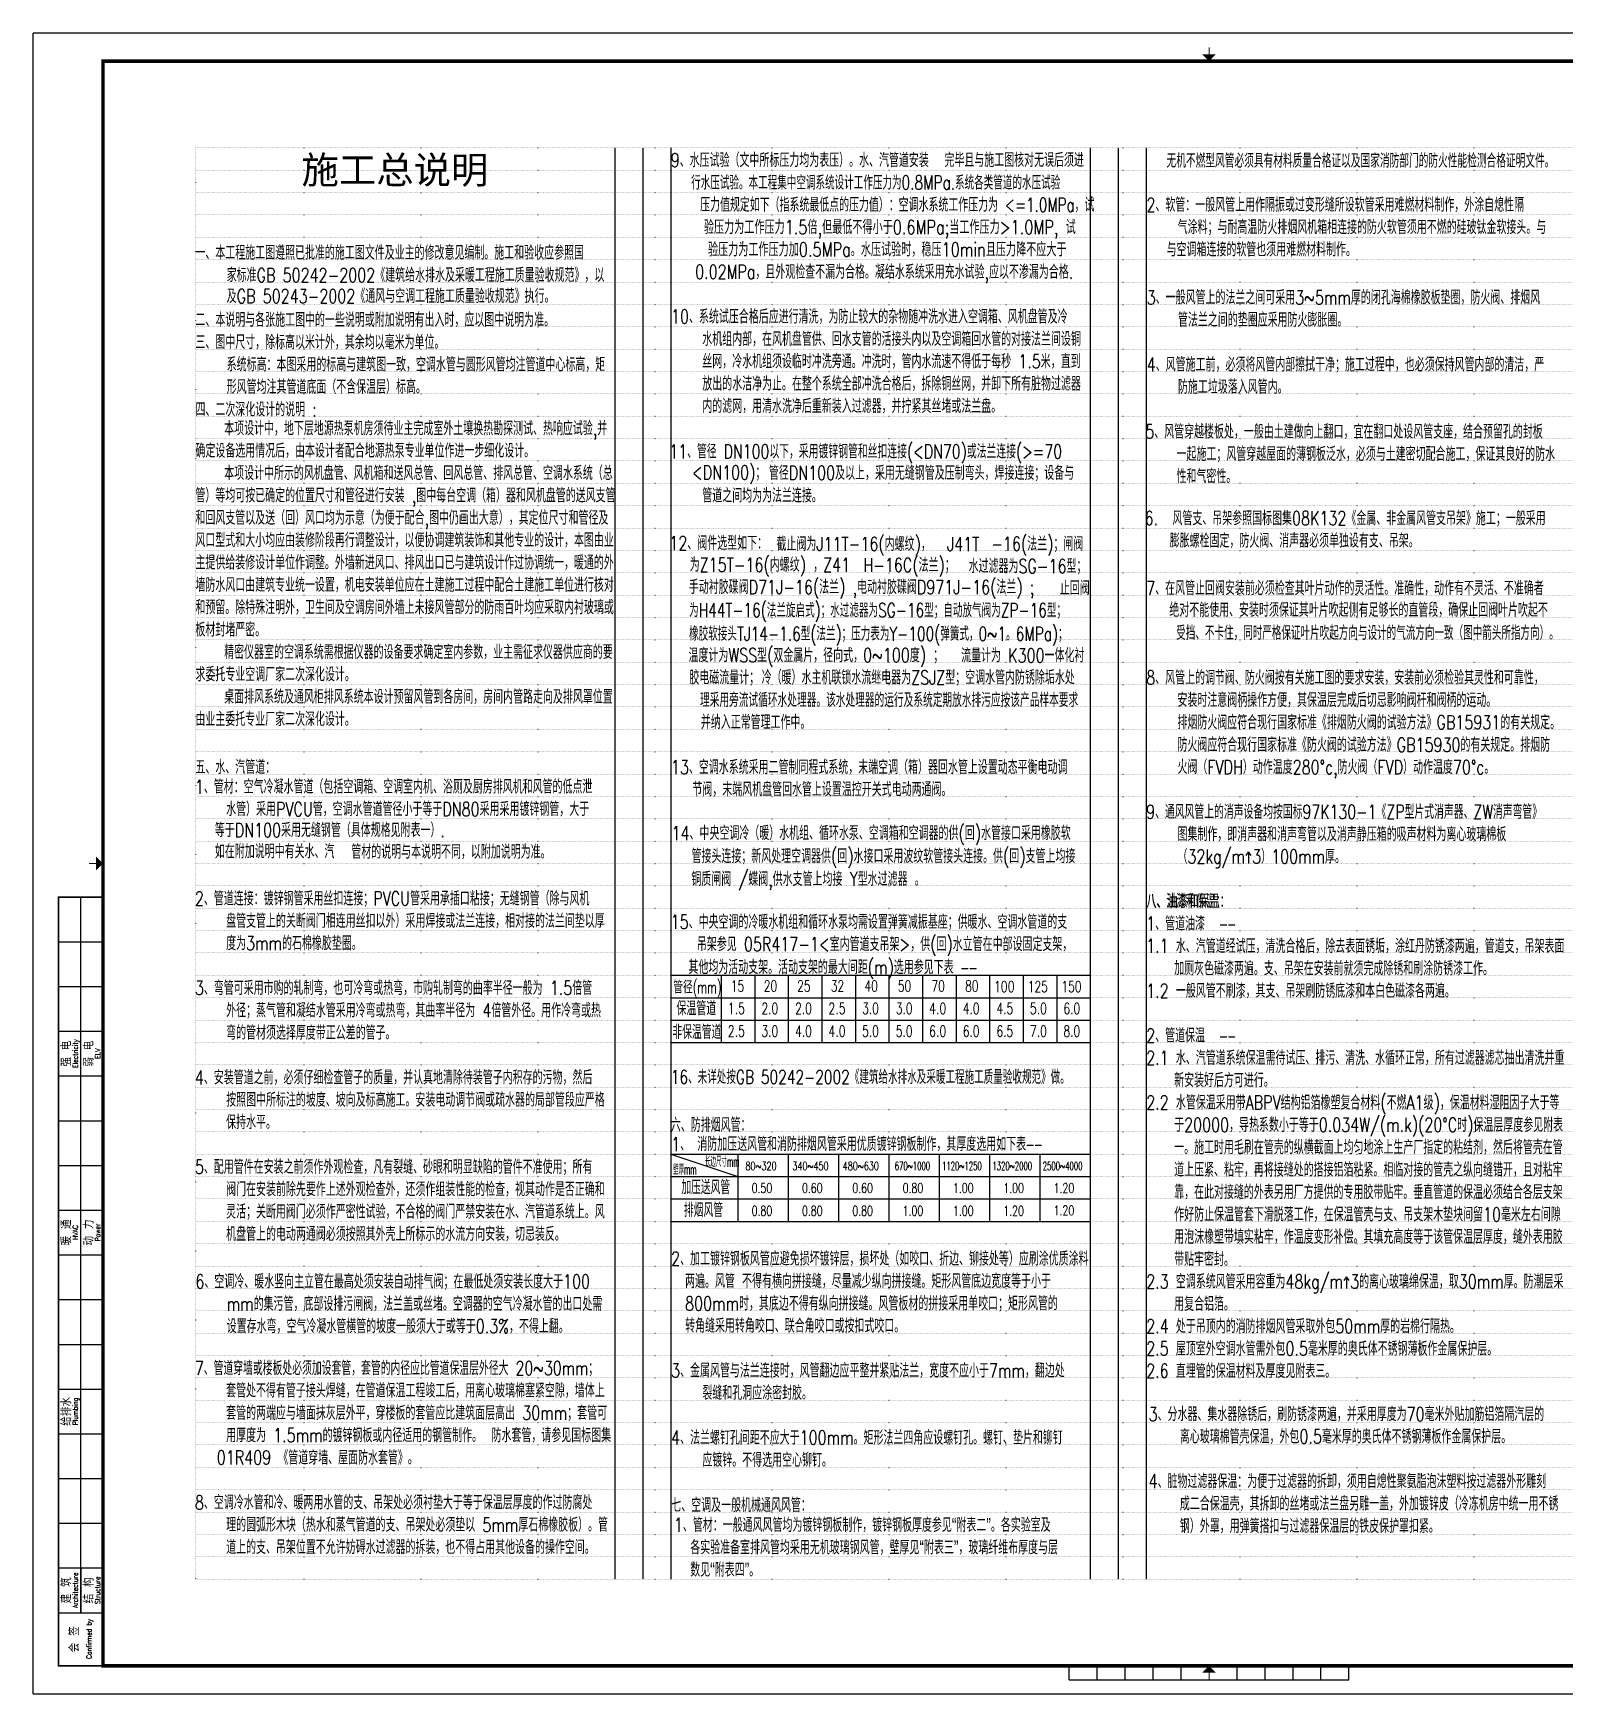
# Model space of a CAD drawing. Extents: x -345393 to -54719, y 203828 to 476815.
# Drawn here: x -261293 to -206525, y 342976 to 402376 of the extents above; entities that cross this region are included whole.
import ezdxf
from ezdxf.enums import TextEntityAlignment as Align

# ---------------------------------------------------------------- set-up
doc = ezdxf.new("R2010")
doc.units = 0
doc.header["$LTSCALE"] = 1000
doc.header["$MEASUREMENT"] = 0
doc.linetypes.add('ACAD_ISO07W100', pattern=[3, 0, -3])
doc.linetypes.add('DASHED', pattern=[0.75, 0.5, -0.25])
doc.layers.get('0').update_dxf_attribs({"color": 252, "linetype": 'CONTINUOUS'})
doc.layers.get('Defpoints').update_dxf_attribs({"color": 252, "linetype": 'CONTINUOUS'})
doc.layers.add('图框', color=252, linetype='CONTINUOUS')
doc.layers.add('暖通-风-说明', color=3, linetype='CONTINUOUS')
doc.styles.add('HT', font='simhei.ttf')
doc.styles.add('HZ95', font='romans.shx', dxfattribs={"bigfont": 'hzf.shx'})
doc.styles.add('HZTXT', font='tj-romans1.shx', dxfattribs={"width": 0.75, "bigfont": 'tj-hztxt1.shx'})
doc.styles.add('K-SM1', font='romans.shx', dxfattribs={"width": 0.75, "bigfont": 'tjhztxt.shx'})
doc.styles.add('NT3', font='romans.shx', dxfattribs={"width": 0.65, "bigfont": 'hztxt.shx'})
doc.styles.add('TKZ2_tjkts.shx', font='tjromant.shx', dxfattribs={"bigfont": 'tjkts.shx'})

# ---------------------------------------------------------------- blocks, each defined once
blk = doc.blocks.new('TJAD_TK_A1')
for p, q in [((517.38, 385.45), (517.38, 641.45)), ((509.38, 625.45), (525.38, 625.45)), ((509.38, 609.45), (525.38, 609.45)), ((509.38, 593.45), (525.38, 593.45)), ((509.38, 577.45), (525.38, 577.45)), ((509.38, 561.45), (525.38, 561.45)), ((509.38, 545.45), (525.38, 545.45)), ((509.38, 529.45), (525.38, 529.45)), ((509.38, 513.45), (525.38, 513.45)), ((509.38, 497.45), (525.38, 497.45)), ((509.38, 481.45), (525.38, 481.45)), ((509.38, 465.45), (525.38, 465.45)), ((509.38, 449.45), (525.38, 449.45)), ((509.38, 433.45), (525.38, 433.45)), ((509.38, 417.45), (525.38, 417.45)), ((509.38, 401.45), (525.38, 401.45)), ((517.38, 401.45), (517.38, 385.45)), ((509.38, 385.45), (525.38, 385.45))]:
    blk.add_line(p, q)
at = {"layer": '图框'}
for p, q in [((1341.38, 950.45), (500.38, 950.45)), ((500.38, 356.45), (500.38, 950.45)), ((870.88, 361.45), (870.88, 366.45)), ((880.88, 361.45), (880.88, 366.45)), ((890.88, 361.45), (890.88, 366.45)), ((900.88, 361.45), (900.88, 366.45)), ((910.88, 361.45), (910.88, 366.45)), ((930.88, 361.45), (930.88, 366.45)), ((940.88, 361.45), (940.88, 366.45)), ((950.88, 361.45), (950.88, 366.45)), ((960.88, 361.45), (960.88, 366.45)), ((970.88, 361.45), (970.88, 366.45)), ((500.38, 356.45), (1341.38, 356.45)), ((870.88, 361.45), (970.88, 361.45))]:
    blk.add_line(p, q, dxfattribs=at)
for points, const_width in [([(920.88, 942.95), (920.88, 945.45)], 0.3), ([(522.88, 653.45), (520.38, 653.45)], 0.3), ([(525.38, 366.45), (509.38, 366.45), (509.38, 641.45), (525.38, 641.45)], 0.6), ([(920.88, 363.95), (920.88, 361.45)], 0.3)]:
    blk.add_lwpolyline(points, dxfattribs=dict(at, const_width=const_width))
at = {"layer": '图框', "const_width": 1.2}
blk.add_lwpolyline([(1331.38, 940.45), (525.38, 940.45), (525.38, 366.45), (1331.38, 366.45)], close=True, dxfattribs=at)
at = {"layer": '图框'}
for points in [[(918.38, 942.95), (923.38, 942.95), (920.88, 940.45)], [(522.88, 650.95), (522.88, 655.95), (525.38, 653.45)], [(918.38, 363.95), (923.38, 363.95), (920.88, 366.45)]]:
    blk.add_solid(points, dxfattribs=at)
at = {"style": 'TKZ2_tjkts.shx'}
for s, p in [('强 电', (512.17, 585.45)), ('弱 电', (520.17, 585.45)), ('暖 通', (512.17, 521.45)), ('动 力', (520.17, 521.45)), ('给排水', (512.17, 457.45)), ('建 筑', (512.17, 393.45)), ('结 构', (520.17, 393.45)), ('会 签', (515, 375.95))]:
    blk.add_text(s, height=3.6, rotation=90, dxfattribs=at).set_placement(p, align=Align.MIDDLE_CENTER)
at = {"style": 'TKZ2_tjkts.shx', "width": 0.8}
for s, p in [('Electricity', (515.4, 585.45)), ('ELV', (523.4, 585.45)), ('HVAC', (515.4, 521.45)), ('Power', (523.4, 521.45)), ('Plumbing', (515.4, 457.45)), ('Architecture', (515.4, 393.45)), ('Structure', (523.4, 393.45)), ('Confirmed by', (520.33, 376.06))]:
    blk.add_text(s, height=1.8, rotation=90, dxfattribs=at).set_placement(p, align=Align.MIDDLE_CENTER)

msp = doc.modelspace()

# ---------------------------------------------------------------- linework, layer by layer
at = {"layer": 'Defpoints', "linetype": 'ACAD_ISO07W100', "ltscale": 0.01}
for p, q in [((-255492.68484, 398276.49767), (-189492.68484, 398276.49767)), ((-255492.68484, 398276.49767), (-255492.68484, 347076.49767)), ((-255492.68484, 398276.49767), (-255492.68484, 347076.49767)), ((-255492.68484, 397476.49767), (-189492.68484, 397476.49767)), ((-255492.68484, 396676.49767), (-189492.68484, 396676.49767)), ((-255492.68484, 395876.49767), (-189492.68484, 395876.49767)), ((-255492.68484, 395076.49767), (-189492.68484, 395076.49767)), ((-255492.68484, 394276.49767), (-189492.68484, 394276.49767)), ((-255492.68484, 393476.49767), (-189492.68484, 393476.49767)), ((-255492.68484, 392676.49767), (-189492.68484, 392676.49767)), ((-255492.68484, 391876.49767), (-189492.68484, 391876.49767)), ((-255492.68484, 391076.49767), (-189492.68484, 391076.49767)), ((-255492.68484, 390276.49767), (-189492.68484, 390276.49767)), ((-255492.68484, 389476.49767), (-189492.68484, 389476.49767)), ((-255492.68484, 388676.49767), (-189492.68484, 388676.49767)), ((-255492.68484, 387876.49767), (-189492.68484, 387876.49767)), ((-255492.68484, 387076.49767), (-189492.68484, 387076.49767)), ((-255492.68484, 386276.49767), (-189492.68484, 386276.49767)), ((-255492.68484, 385476.49767), (-189492.68484, 385476.49767)), ((-255492.68484, 384676.49767), (-189492.68484, 384676.49767)), ((-255492.68484, 383876.49767), (-189492.68484, 383876.49767)), ((-255492.68484, 383076.49767), (-189492.68484, 383076.49767)), ((-255492.68484, 382276.49767), (-189492.68484, 382276.49767)), ((-255492.68484, 381476.49767), (-189492.68484, 381476.49767)), ((-255492.68484, 380676.49767), (-189492.68484, 380676.49767)), ((-255492.68484, 379876.49767), (-189492.68484, 379876.49767)), ((-255492.68484, 379076.49767), (-189492.68484, 379076.49767)), ((-255492.68484, 378276.49767), (-189492.68484, 378276.49767)), ((-255492.68484, 377476.49767), (-189492.68484, 377476.49767)), ((-255492.68484, 376676.49767), (-189492.68484, 376676.49767)), ((-255492.68484, 375876.49767), (-189492.68484, 375876.49767)), ((-255492.68484, 375076.49767), (-189492.68484, 375076.49767)), ((-255492.68484, 374276.49767), (-189492.68484, 374276.49767)), ((-255492.68484, 373476.49767), (-189492.68484, 373476.49767)), ((-255492.68484, 372676.49767), (-189492.68484, 372676.49767)), ((-255492.68484, 371876.49767), (-189492.68484, 371876.49767)), ((-255492.68484, 371076.49767), (-189492.68484, 371076.49767)), ((-255492.68484, 370276.49767), (-189492.68484, 370276.49767)), ((-255492.68484, 369476.49767), (-189492.68484, 369476.49767)), ((-255492.68484, 368676.49767), (-189492.68484, 368676.49767)), ((-255492.68484, 367876.49767), (-189492.68484, 367876.49767)), ((-255492.68484, 367076.49767), (-189492.68484, 367076.49767)), ((-255492.68484, 366276.49767), (-189492.68484, 366276.49767)), ((-255492.68484, 365476.49767), (-189492.68484, 365476.49767)), ((-255492.68484, 364676.49767), (-189492.68484, 364676.49767)), ((-255492.68484, 363876.49767), (-189492.68484, 363876.49767)), ((-255492.68484, 363076.49767), (-189492.68484, 363076.49767)), ((-255492.68484, 362276.49767), (-189492.68484, 362276.49767)), ((-255492.68484, 361476.49767), (-189492.68484, 361476.49767)), ((-255492.68484, 360676.49767), (-189492.68484, 360676.49767)), ((-255492.68484, 359876.49767), (-189492.68484, 359876.49767)), ((-255492.68484, 359076.49767), (-189492.68484, 359076.49767)), ((-255492.68484, 358276.49767), (-189492.68484, 358276.49767)), ((-255492.68484, 357476.49767), (-189492.68484, 357476.49767)), ((-255492.68484, 356676.49767), (-189492.68484, 356676.49767)), ((-255492.68484, 355876.49767), (-189492.68484, 355876.49767)), ((-255492.68484, 355076.49767), (-189492.68484, 355076.49767)), ((-255492.68484, 354276.49767), (-189492.68484, 354276.49767)), ((-255492.68484, 353476.49767), (-189492.68484, 353476.49767)), ((-255492.68484, 352676.49767), (-189492.68484, 352676.49767)), ((-255492.68484, 351876.49767), (-189492.68484, 351876.49767)), ((-255492.68484, 351076.49767), (-189492.68484, 351076.49767)), ((-255492.68484, 350276.49767), (-189492.68484, 350276.49767)), ((-255492.68484, 349476.49767), (-189492.68484, 349476.49767)), ((-255492.68484, 348676.49767), (-189492.68484, 348676.49767)), ((-255492.68484, 347876.49767), (-189492.68484, 347876.49767)), ((-255492.68484, 347076.49767), (-189492.68484, 347076.49767))]:
    msp.add_line(p, q, dxfattribs=at)
at = {"layer": 'Defpoints', "ltscale": 0.01}
for p, q in [((-240492.68484, 398276.49767), (-240492.68484, 347076.49767)), ((-240492.68484, 398276.49767), (-240492.68484, 347076.49767)), ((-238492.68484, 398276.49767), (-238492.68484, 347076.49767)), ((-223492.68484, 398276.49767), (-223492.68484, 347076.49767)), ((-221492.68484, 398276.49767), (-221492.68484, 347076.49767))]:
    msp.add_line(p, q, dxfattribs=at)
at = {"layer": 'Defpoints', "color": 1, "linetype": 'DASHED', "ltscale": 0.01}
for p, q in [((-239492.68484, 398276.49767), (-239492.68484, 347076.49767)), ((-222492.68484, 398276.49767), (-222492.68484, 347076.49767))]:
    msp.add_line(p, q, dxfattribs=at)
at = {"layer": '暖通-风-说明'}
for p, q in [((-238492.68484, 368676.49767), (-223492.68484, 368676.49767)), ((-238492.68484, 368676.49767), (-238492.68484, 366276.49767)), ((-236692.68484, 368676.49767), (-236692.68484, 366276.49767)), ((-235492.68484, 368676.49767), (-235492.68484, 366276.49767)), ((-234292.68484, 368676.49767), (-234292.68484, 366276.49767)), ((-233092.68484, 368676.49767), (-233092.68484, 366276.49767)), ((-231892.68484, 368676.49767), (-231892.68484, 366276.49767)), ((-230692.68484, 368676.49767), (-230692.68484, 366276.49767)), ((-229492.68484, 368676.49767), (-229492.68484, 366276.49767)), ((-228292.68484, 368676.49767), (-228292.68484, 366276.49767)), ((-227092.68484, 368676.49767), (-227092.68484, 366276.49767)), ((-225892.68484, 368676.49767), (-225892.68484, 366276.49767)), ((-224692.68484, 368676.49767), (-224692.68484, 366276.49767)), ((-223492.68484, 368676.49767), (-223492.68484, 366276.49767)), ((-223492.68484, 368676.49767), (-223492.68484, 366276.49767)), ((-238492.68484, 367876.49767), (-223492.68484, 367876.49767)), ((-238492.68484, 367076.49767), (-223492.68484, 367076.49767)), ((-238492.68484, 366276.49767), (-223492.68484, 366276.49767)), ((-238492.68484, 362276.49767), (-223492.68484, 362276.49767)), ((-238492.68484, 362276.49767), (-238492.68484, 359876.49767)), ((-236092.68484, 362276.49767), (-236092.68484, 359876.49767)), ((-234292.68484, 362276.49767), (-234292.68484, 359876.49767)), ((-232492.68484, 362276.49767), (-232492.68484, 359876.49767)), ((-230692.68484, 362276.49767), (-230692.68484, 359876.49767)), ((-228892.68484, 362276.49767), (-228892.68484, 359876.49767)), ((-227092.68484, 362276.49767), (-227092.68484, 359876.49767)), ((-225292.68484, 362276.49767), (-225292.68484, 359876.49767)), ((-223492.68484, 362276.49767), (-223492.68484, 359876.49767)), ((-223492.68484, 362276.49767), (-223492.68484, 359876.49767)), ((-238492.68484, 361476.49767), (-223492.68484, 361476.49767)), ((-238492.68484, 360676.49767), (-223492.68484, 360676.49767)), ((-238492.68484, 359876.49767), (-223492.68484, 359876.49767))]:
    msp.add_line(p, q, dxfattribs=at)
at = {"layer": '暖通-风-说明', "linetype": 'Continuous'}
msp.add_line((-238492.68484, 362276.49767), (-236092.68484, 361476.49767), dxfattribs=at)

# ---------------------------------------------------------------- block references
at = {"layer": '图框', "xscale": 100, "yscale": 100, "zscale": 100}
msp.add_blockref('TJAD_TK_A1', (-311330.60052, 307331.57687), dxfattribs=at)

# ---------------------------------------------------------------- texts
at = {"layer": '暖通-风-说明', "style": 'HT'}
msp.add_text('施工总说明', height=980, dxfattribs=at).set_placement((-251698.51518, 396995.3934))
at = {"layer": '暖通-风-说明'}
for s, height, style, width, p in [('9、水压试验（文中所标压力均为表压）。水、汽管道安装', 500, 'K-SM1', 0.75, (-238494.35902, 397584.6343)), ('完毕且与施工图核对无误后须进', 500, 'K-SM1', 0.75, (-228708.0377, 397590.34553)), ('行水压试验。本工程集中空调系统设计工作压力为0.8MPa.系统各类管道的水压试验', 500, 'K-SM1', 0.72, (-237765.21968, 396781.53274)), ('    压力值规定如下（指系统最低点的压力值）：空调水系统工作压力为 <=1.0MPa，试', 500, 'K-SM1', 0.71, (-238502.04234, 395989.3295)), ('2、软管：一般风管上用作隔振或过变形缝所设软管采用难燃材料制作，外涂自熄性隔', 500, 'K-SM1', 0.75, (-221484.73653, 395989.32937, 1800)), ('    验压力为工作压力1.5倍,但最低不得小于0.6MPa;当工作压力>1.0MP, 试', 500, 'K-SM1', 0.76, (-238441.94311, 395189.3295)), ('    气涂料；与耐高温防火排烟风机箱相连接的防火软管须用不燃的硅玻钛金软接头。与', 500, 'K-SM1', 0.75, (-221484.73653, 395189.32937, 1800)), ('一、本工程施工图遵照已批准的施工图文件及业主的修改意见编制。施工和验收应参照国', 500, 'K-SM1', 0.75, (-255492.68484, 394276.49767)), ('    验压力为工作压力加0.5MPa。水压试验时，稳压10min且压力降不应大于', 500, 'K-SM1', 0.76, (-238296.72482, 394389.3295)), ('与空调箱连接的软管也须用难燃材料制作。', 500, 'K-SM1', 0.75, (-220762.24984, 394389.32937, 1800)), ('0.02MPa，且外观检查不漏为合格。凝结水系统采用充水试验,应以不渗漏为合格.', 500, 'K-SM1', 0.75, (-237621.39663, 393589.3295)), ('3、一般风管上的法兰之间可采用3~5mm厚的闭孔海棉橡胶板垫圈，防火阀、排烟风', 500, 'K-SM1', 0.75, (-221474.44219, 392676.49754, 1800)), ('二、本说明与各张施工图中的一些说明或附加说明有出入时，应以图中说明为准。', 500, 'K-SM1', 0.75, (-255492.68484, 391876.49767)), ('10、系统试压合格后应进行清洗，为防止较大的杂物随冲洗水进入空调箱、风机盘管及冷', 500, 'K-SM1', 0.75, (-238484.73653, 391989.3295)), ('    管法兰之间的垫圈应采用防火膨胀圈。', 500, 'K-SM1', 0.75, (-221474.44219, 391876.49754, 1800)), ('三、图中尺寸，除标高以米计外，其余均以毫米为单位。', 500, 'K-SM1', 0.75, (-255492.68484, 391076.49767)), ('    水机组内部，在风机盘管供、回水支管的活接头内以及空调箱回水管的对接法兰间设铜', 500, 'K-SM1', 0.75, (-238484.73653, 391189.3295)), ('    丝网，冷水机组须设临时冲洗旁通。冲洗时，管内水流速不得低于每秒 1.5米，直到', 500, 'K-SM1', 0.75, (-238484.73653, 390389.3295)), ('    系统标高：本图采用的标高与建筑图一致，空调水管与圆形风管均注管道中心标高，矩', 500, 'K-SM1', 0.75, (-255492.68484, 390276.49767)), ('4、风管施工前，必须将风管内部擦拭干净；施工过程中，也必须保持风管内部的清洁，严', 500, 'K-SM1', 0.75, (-221474.44219, 390276.49754, 1800)), ('    形风管均注其管道底面（不含保温层）标高。', 500, 'K-SM1', 0.75, (-255492.68484, 389476.49767)), ('    放出的水洁净为止。在整个系统全部冲洗合格后，拆除铜丝网，并卸下所有脏物过滤器', 500, 'K-SM1', 0.75, (-238484.73653, 389589.3295)), ('    防施工垃圾落入风管内。', 500, 'K-SM1', 0.75, (-221474.44219, 389476.49754, 1800)), ('四、二次深化设计的说明 :', 500, 'K-SM1', 0.75, (-255491.14758, 388667.00445)), ('    内的滤网，用清水洗净后重新装入过滤器，并拧紧其丝堵或法兰盘。', 500, 'K-SM1', 0.75, (-238484.73653, 388789.3295)), ('5、风管穿越楼板处，一般由土建做向上翻口，宜在翻口处设风管支座，结合预留孔的封板', 500, 'K-SM1', 0.75, (-221526.88253, 387876.49754, 1800)), ('    一起施工；风管穿越屋面的薄钢板泛水，必须与土建密切配合施工，保证其良好的防水', 500, 'K-SM1', 0.75, (-221526.88253, 387076.49754, 1800)), ('    性和气密性。', 500, 'K-SM1', 0.75, (-221526.88253, 386276.49754, 1800)), ('6.  风管支、吊架参照国标图集08K132《金属、非金属风管支吊架》施工；一般采用', 500, 'K-SM1', 0.75, (-221550.37715, 384776.49767)), ('   膨胀螺栓固定，防火阀、消声器必须单独设有支、吊架。', 500, 'K-SM1', 0.75, (-221492.68484, 383976.49767)), ('7、在风管止回阀安装前必须检查其叶片动作的灵活性。准确性，动作有不灵活、不准确者', 500, 'K-SM1', 0.75, (-221492.68484, 382276.49754, 1800)), ('  绝对不能使用、安装时须保证其叶片吹起侧有足够长的直管段，确保止回阀叶片吹起不', 500, 'K-SM1', 0.75, (-221180.11798, 381497.15557, 1800)), ('    受挡、不卡住，同时严格保证叶片吹起方向与设计的气流方向一致（图中箭头所指方向）。', 500, 'K-SM1', 0.72, (-221492.68484, 380676.49767)), ('8、风管上的调节阀、防火阀按有关施工图的要求安装，安装前必须检验其灵性和可靠性，', 500, 'K-SM1', 0.75, (-221492.68484, 379076.49767)), ('    安装时注意阀柄操作方便，其保温层完成后切忌影响阀杆和阀柄的运动。', 500, 'K-SM1', 0.75, (-221492.68484, 378276.49767)), ('    排烟防火阀应符合现行国家标准《排烟防火阀的试验方法》GB15931的有关规定。', 500, 'K-SM1', 0.75, (-221492.68484, 377476.49767)), ('    防火阀应符合现行国家标准《防火阀的试验方法》GB15930的有关规定。排烟防', 500, 'K-SM1', 0.75, (-221492.68484, 376676.49767)), ('五、水、汽管道：', 500, 'K-SM1', 0.75, (-255492.68484, 375876.49767)), ('13、空调水系统采用二管制同程式系统，末端空调（箱）器回水管上设置动态平衡电动调', 500, 'K-SM1', 0.75, (-238489.09007, 375872.7329)), ('    火阀（FVDH）动作温度280%%dc,防火阀（FVD）动作温度70%%dc。', 500, 'K-SM1', 0.75, (-221492.68484, 375876.49767)), ('1、管材：空气冷凝水管道（包括空调箱、空调室内机、浴厕及厨房排风机和风管的低点泄', 500, 'K-SM1', 0.75, (-255512.08235, 375174.05416)), ('节阀，末端风机盘管回水管上设置温控开关式电动两通阀。', 500, 'K-SM1', 0.75, (-237720.09007, 375080.8689)), ('    水管）采用PVCU管，空调水管道管径小于等于DN80采用采用镀锌钢管，大于', 500, 'K-SM1', 0.75, (-255512.08235, 374374.05416)), ('9、通风风管上的消声设备均按国标97K130-1《ZP型片式消声器、ZW消声弯管》', 500, 'K-SM1', 0.74, (-221492.68484, 374276.49767)), ('等于DN100采用无缝钢管（具体规格见附表一）.', 500, 'K-SM1', 0.75, (-254797.5621, 373621.65059)), ('    图集制作，即消声器和消声弯管以及消声静压箱的吸声材料为离心玻璃棉板', 500, 'K-SM1', 0.75, (-221492.68484, 373476.49767)), ('如在附加说明中有关水、汽', 500, 'K-SM1', 0.75, (-254797.5621, 372860.10498)), ('    管材的说明与本说明不同，以附加说明为准。', 500, 'K-SM1', 0.75, (-251034.42009, 372845.44811)), ('    （32kg/m^ 3）100mm厚。', 500, 'K-SM1', 0.75, (-221492.68484, 372676.49767)), ('2、管道连接：镀锌钢管采用丝扣连接；PVCU管采用承插口粘接；无缝钢管（除与风机', 500, 'K-SM1', 0.75, (-255512.08235, 371174.05416)), ('八、油漆和保温：', 500, 'K-SM1', 0.75, (-221492.68484, 371076.49767)), ('八、油漆和保温：', 500, 'NT3', 0.75, (-221492.68484, 371076.49767)), ('    盘管支管上的关断阀门相连用丝扣以外）采用焊接或法兰连接，相对接的法兰间垫以厚', 500, 'K-SM1', 0.75, (-255512.08235, 370374.05416)), ('1、管道油漆  ——', 500, 'K-SM1', 0.75, (-221492.68484, 370276.49767)), ('1、管道油漆  ——', 500, 'K-SM1', 0.75, (-221492.68484, 370276.49767)), ('    度为3mm的石棉橡胶垫圈。', 500, 'K-SM1', 0.75, (-255512.08235, 369574.05416)), ('3、弯管可采用市购的轧制弯，也可冷弯或热弯，市购轧制弯的曲率半径一般为 1.5倍管', 500, 'K-SM1', 0.75, (-255512.08235, 367974.05416)), ('管径(mm)', 450, 'HZ95', 0.6, (-238407.24418, 368026.4782)), ('15', 400, 'HZ95', 0.7, (-236352.29806, 368092.49648)), ('20', 400, 'HZ95', 0.7, (-235171.79806, 368092.49648)), ('25', 400, 'HZ95', 0.7, (-233971.79806, 368092.49648)), ('32', 400, 'HZ95', 0.7, (-232771.79806, 368092.49648)), ('40', 400, 'HZ95', 0.7, (-231571.79806, 368092.49648)), ('50', 400, 'HZ95', 0.7, (-230371.79806, 368092.49648)), ('70', 400, 'HZ95', 0.7, (-229171.79806, 368092.49648)), ('80', 400, 'HZ95', 0.7, (-227971.79806, 368092.49648)), ('100', 400, 'HZ95', 0.7, (-226926.79806, 368072.99648)), ('125', 400, 'HZ95', 0.7, (-225726.79806, 368072.99648)), ('150', 400, 'HZ95', 0.7, (-224526.79806, 368072.99648)), ('    外径；蒸气管和凝结水管采用冷弯或热弯，其曲率半径为 4倍管外径。用作冷弯或热', 500, 'K-SM1', 0.75, (-255512.08235, 367174.05416)), ('1.5', 400, 'HZ95', 0.7, (-236449.29806, 367291.68461)), ('2.0', 400, 'HZ95', 0.7, (-235249.29806, 367291.68461)), ('2.0', 400, 'HZ95', 0.7, (-234049.29806, 367291.68461)), ('2.5', 400, 'HZ95', 0.7, (-232849.29806, 367291.68461)), ('3.0', 400, 'HZ95', 0.7, (-231649.29806, 367291.68461)), ('3.0', 400, 'HZ95', 0.7, (-230449.29806, 367291.68461)), ('4.0', 400, 'HZ95', 0.7, (-229249.29806, 367291.68461)), ('4.0', 400, 'HZ95', 0.7, (-228049.29806, 367291.68461)), ('4.5', 400, 'HZ95', 0.7, (-226849.29806, 367291.68461)), ('5.0', 400, 'HZ95', 0.7, (-225649.29806, 367291.68461)), ('6.0', 400, 'HZ95', 0.7, (-224449.29806, 367291.68461)), ('    弯的管材须选择厚度带正公差的管子。', 500, 'K-SM1', 0.75, (-255512.08235, 366374.05416)), ('2.5', 400, 'HZ95', 0.7, (-236449.29806, 366478.20509)), ('3.0', 400, 'HZ95', 0.7, (-235249.29806, 366478.20509)), ('4.0', 400, 'HZ95', 0.7, (-234049.29806, 366478.20509)), ('4.0', 400, 'HZ95', 0.7, (-232849.29806, 366478.20509)), ('5.0', 400, 'HZ95', 0.7, (-231649.29806, 366478.20509)), ('5.0', 400, 'HZ95', 0.7, (-230449.29806, 366478.20509)), ('6.0', 400, 'HZ95', 0.7, (-229249.29806, 366478.20509)), ('6.0', 400, 'HZ95', 0.7, (-228049.29806, 366478.20509)), ('6.5', 400, 'HZ95', 0.7, (-226849.29806, 366478.20509)), ('7.0', 400, 'HZ95', 0.7, (-225649.29806, 366478.20509)), ('8.0', 400, 'HZ95', 0.7, (-224449.29806, 366478.20509)), ('2、管道保温  ——', 500, 'K-SM1', 0.75, (-221492.68484, 366276.49767)), ('4、安装管道之前，必须仔细检查管子的质量，并认真地清除待装管子内积存的污物，然后', 500, 'K-SM1', 0.75, (-255512.08235, 364774.05416)), ('    按照图中所标注的坡度、坡向及标高施工。安装电动调节阀或疏水器的局部管段应严格', 500, 'K-SM1', 0.75, (-255512.08235, 363974.05416)), ('    保持水平。', 500, 'K-SM1', 0.75, (-255512.08235, 363174.05416)), ('六、防排烟风管：', 500, 'K-SM1', 0.75, (-238492.68484, 363076.49767)), ('1、 消防加压送风管和消防排烟风管采用优质镀锌钢板制作，其厚度选用如下表——', 500, 'K-SM1', 0.75, (-238479.08721, 362391.46392)), ('5、配用管件在安装之前须作外观检查，凡有裂缝、砂眼和明显缺陷的管件不准使用；所有', 500, 'K-SM1', 0.75, (-255512.08235, 361574.05416)), ('壁厚mm', 375, 'HZ95', 0.4, (-238407.74692, 361546.31367)), ('长边尺寸mm', 375, 'HZ95', 0.4, (-237267.34699, 361828.19068)), ('80~320', 300, 'HZ95', 0.7, (-235824.29806, 361707.49648)), ('340~450', 300, 'HZ95', 0.7, (-234145.79806, 361707.49648)), ('480~630', 300, 'HZ95', 0.7, (-232345.79806, 361707.49648)), ('670~1000', 300, 'HZ95', 0.6, (-230485.29806, 361707.49648)), ('1120~1250', 300, 'HZ95', 0.6, (-228791.79806, 361707.49648)), ('1320~2000', 300, 'HZ95', 0.6, (-226991.79806, 361707.49648)), ('2500~4000', 300, 'HZ95', 0.6, (-225191.79806, 361707.49648)), ('    阀门在安装前除先要作上述外观检查外，还须作组装性能的检查，视其动作是否正确和', 500, 'K-SM1', 0.75, (-255512.08235, 360774.05416)), ('加压送风管', 500, 'HZTXT', 0.735, (-238115.74418, 360845.16633)), ('0.50', 350, 'HZ95', 0.7, (-235601.29806, 360891.68461)), ('0.60', 350, 'HZ95', 0.7, (-233801.29806, 360891.68461)), ('0.60', 350, 'HZ95', 0.7, (-232001.29806, 360891.68461)), ('0.80', 350, 'HZ95', 0.7, (-230201.29806, 360891.68461)), ('1.00', 350, 'HZ95', 0.7, (-228401.29806, 360891.68461)), ('1.00', 350, 'HZ95', 0.7, (-226601.29806, 360891.68461)), ('1.20', 350, 'HZ95', 0.7, (-224801.29806, 360891.68461)), ('排烟风管', 500, 'HZTXT', 0.735, (-238022.74418, 360029.02136)), ('    灵活；关断用阀门必须作严密性试验，不合格的阀门严禁安装在水、汽管道系统上。风', 500, 'K-SM1', 0.75, (-255512.08235, 359974.05416)), ('0.80', 350, 'HZ95', 0.7, (-235601.29806, 360078.20509)), ('0.80', 350, 'HZ95', 0.7, (-233801.29806, 360078.20509)), ('0.80', 350, 'HZ95', 0.7, (-232001.29806, 360078.20509)), ('1.00', 350, 'HZ95', 0.7, (-230201.29806, 360078.20509)), ('1.00', 350, 'HZ95', 0.7, (-228401.29806, 360078.20509)), ('1.20', 350, 'HZ95', 0.7, (-226601.29806, 360078.20509)), ('1.20', 350, 'HZ95', 0.7, (-224801.29806, 360091.68461)), ('    机盘管上的电动两通阀必须按照其外壳上所标示的水流方向安装，切忌装反。', 500, 'K-SM1', 0.75, (-255512.08235, 359174.05416)), ('6、空调冷、暖水竖向主立管在最高处须安装自动排气阀；在最低处须安装长度大于100', 500, 'K-SM1', 0.75, (-255492.68484, 357476.49767)), ('    mm的集污管，底部设排污闸阀，法兰盖或丝堵。空调器的空气冷凝水管的出口处需', 500, 'K-SM1', 0.75, (-255492.68484, 356676.49767)), ('    设置存水弯，空气冷凝水管横管的坡度一般须大于或等于0.3%，不得上翻。', 500, 'K-SM1', 0.75, (-255492.68484, 355876.49767)), ('7、管道穿墙或楼板处必须加设套管，套管的内径应比管道保温层外径大 20~30mm；', 500, 'K-SM1', 0.74, (-255512.08235, 354374.05416)), ('3、金属风管与法兰连接时，风管翻边应平整并紧贴法兰，宽度不应小于7mm，翻边处', 500, 'K-SM1', 0.75, (-238481.68484, 354291.49767)), ('    套管处不得有管子接头焊缝，在管道保温工程竣工后，用离心玻璃棉塞紧空隙，墙体上', 500, 'K-SM1', 0.75, (-255512.08235, 353574.05416)), ('    裂缝和孔洞应涂密封胶。', 500, 'K-SM1', 0.75, (-238481.68484, 353491.49767)), ('    套管的两端应与墙面抹灰层外平，穿楼板的套管应比建筑面层高出 30mm；套管可', 500, 'K-SM1', 0.75, (-255512.08235, 352774.05416)), ('3、分水器、集水器除锈后，刷防锈漆两遍，并采用厚度为70毫米外贴加筋铝箔隔汽层的', 500, 'K-SM1', 0.75, (-221407.04107, 352728.6222)), ('    用厚度为 1.5mm的镀锌钢板或内径适用的钢管制作。', 500, 'K-SM1', 0.75, (-255512.08235, 351974.05416)), ('  防水套管，请参见国标图集', 500, 'K-SM1', 0.75, (-245417.08235, 351974.05416)), ('4、法兰螺钉孔间距不应大于100mm。矩形法兰四角应设螺钉孔。螺钉、垫片和铆钉', 500, 'K-SM1', 0.75, (-238481.68484, 351891.49767)), ('    离心玻璃棉管壳保温，外包0.5毫米厚的奥氏体不锈钢薄板作金属保护层。', 500, 'K-SM1', 0.75, (-221407.04107, 351928.6222)), ('01R409 《管道穿墙、屋面防水套管》。', 500, 'K-SM1', 0.75, (-254729.08235, 351174.05416)), ('    应镀锌。不得选用空心铆钉。', 500, 'K-SM1', 0.75, (-238481.68484, 351091.49767)), ('4、脏物过滤器保温：为便于过滤器的拆卸，须用自熄性聚氨脂泡沫塑料按过滤器外形雕刻', 500, 'K-SM1', 0.75, (-221407.04107, 350328.6222)), ('8、空调冷水管和冷、暖两用水管的支、吊架处必须衬垫大于等于保温层厚度的作过防腐处', 500, 'K-SM1', 0.75, (-255512.08235, 349574.05416)), ('七、空调及一般机械通风风管：', 500, 'K-SM1', 0.75, (-238475.37902, 349476.49767)), ('    成二合保温壳，其拆卸的丝堵或法兰盘另雕一盖，外加镀锌皮（冷冻机房中统一用不锈', 500, 'K-SM1', 0.75, (-221407.04107, 349528.6222)), ('    理的圆弧形木块（热水和蒸气管道的支、吊架处必须垫以 5mm厚石棉橡胶板）。管', 500, 'K-SM1', 0.75, (-255512.08235, 348774.05416)), ('1、管材：一般通风风管均为镀锌钢板制作，镀锌钢板厚度参见“附表二”。各实验室及', 500, 'HZTXT', 0.75, (-238382.75854, 348765.12268)), ('    钢）外罩，用弹簧搭扣与过滤器保温层的铁皮保护罩扣紧。', 500, 'K-SM1', 0.75, (-221407.04107, 348728.6222)), ('    道上的支、吊架位置不允许妨碍水过滤器的拆装，也不得占用其他设备的操作空间。', 500, 'K-SM1', 0.75, (-255512.08235, 347974.05416)), ('各实验准备室排风管均采用无机玻璃钢风管，壁厚见“附表三”，玻璃纤维布厚度与层', 500, 'HZTXT', 0.75, (-237797.17045, 347962.65733)), ('数见“附表四”。', 500, 'HZTXT', 0.75, (-237797.17045, 347162.65733))]:
    msp.add_text(s, height=height, dxfattribs=dict(at, style=style, width=width)).set_placement(p)
at = {"layer": '暖通-风-说明', "style": 'HZTXT', "oblique": 0.72, "width": 0.73}
msp.add_text('无机不燃型风管必须具有材料质量合格证以及国家消防部门的防火性能检测合格证明文件。', height=500, dxfattribs=at).set_placement((-220767.12606, 397565.12268))
at = {"layer": '暖通-风-说明', "linetype": 'Continuous'}
for s, style, width, p in [('    家标准GB 50242-2002《建筑给水排水及采暖工程施工质量验收规范》，以', 'K-SM1', 0.75, (-255492.68484, 393476.49767)), ('    及GB 50243-2002《通风与空调工程施工质量验收规范》执行。', 'K-SM1', 0.75, (-255492.68484, 392724.52916)), ('11、管径 DN100以下，采用镀锌钢管和丝扣连接(<DN70)或法兰连接(>=70', 'K-SM1', 0.74, (-238544.38242, 387167.28443)), ('<DN100)；', 'K-SM1', 0.75, (-237734.85414, 386410.78555)), ('管径DN100及以上，采用无缝钢管及压制弯头，焊接连接；设备与', 'K-SM1', 0.75, (-234986.00188, 386397.00194)), ('    管道之间均为为法兰连接。', 'K-SM1', 0.75, (-238484.73653, 385589.3295)), ('12、阀件选型如下：', 'K-SM1', 0.75, (-238544.26664, 383889.35672)), ('截止阀为J11T-16(内螺纹)，', 'K-SM1', 0.75, (-234712.8586, 383855.43917)), ('J41T', 'K-SM1', 0.75, (-228614.80486, 383851.96967)), ('-16(法兰)；闸阀', 'K-SM1', 0.75, (-227032.8179, 383861.77963)), ('为Z15T-16(内螺纹) ，Z41', 'K-SM1', 0.75, (-237816.3179, 383112.27963)), ('H-16C(法兰)；', 'K-SM1', 0.75, (-231610.40039, 383103.91171)), ('水过滤器为SG-16型；', 'K-SM1', 0.75, (-227843.05542, 383065.24915)), ('手动衬胶碟阀D71J-16(法兰) ,电动衬胶碟阀D971J-16(法兰) ;', 'K-SM1', 0.75, (-237848.20908, 382316.65757)), ('止回阀', 'K-SM1', 0.75, (-224579.55542, 382279.61314)), ('为H44T-16(法兰旋启式)；水过滤器为SG-16型；自动放气阀为ZP-16型；', 'K-SM1', 0.72, (-237839.55542, 381485.24915)), ('橡胶软接头TJ14-1.6型(法兰)；压力表为Y-100(弹簧式，0~1。6MPa)；', 'K-SM1', 0.72, (-237838.38686, 380645.79829)), ('温度计为WSS型(双金属片，径向式，0~100度) ；', 'K-SM1', 0.75, (-237858.96533, 379875.35515)), ('流量计为 K300一体化衬', 'K-SM1', 0.75, (-228112.49247, 379870.14258)), ('胶电磁流量计；', 'K-SM1', 0.75, (-237828.49247, 379082.14258)), ('冷（暖）水主机联锁水流继电器为ZSJZ型；空调水管内防锈除垢水处', 'K-SM1', 0.75, (-235242.98863, 379083.6788)), ('    理采用旁流试循环水处理器。该水处理器的运行及系统定期放水排污应按该产品样本要求', 'K-SM1', 0.73, (-238536.37902, 378276.49767)), ('    并纳入正常管理工作中。', 'K-SM1', 0.75, (-238536.37902, 377484.52916)), ('14、中央空调冷（暖）水机组、循环水泵、空调箱和空调器的供(回)水管接口采用橡胶软', 'K-SM1', 0.75, (-238466.18152, 373516.54262)), ('管接头连接；新风处理空调器供(回)水接口采用波纹软管接头连接。供(回)支管上均接', 'K-SM1', 0.75, (-237751.83682, 372692.07561)), ('铜质闸阀 /蝶阀,供水支管上均接 Y型水过滤器 。', 'K-SM1', 0.75, (-237757.61284, 371873.29921)), ('15、中央空调的冷暖水机组和循环水泵均需设置弹簧减振基座；供暖水、空调水管道的支', 'K-SM1', 0.75, (-238497.00374, 370337.45774)), ('   吊架参见 05R417-1<室内管道支吊架>，供(回)水立管在中部设固定支架，', 'K-SM1', 0.75, (-238399.13211, 369542.61196)), ('其他均为活动支架。活动支架的最大间距(m)选用参见下表 ——', 'K-SM1', 0.75, (-237862.73125, 368718.83736)), ('保温管道', 'HZTXT', 0.75, (-238293.31763, 367245.16633)), ('非保温管道', 'HZTXT', 0.7, (-238434.97216, 366399.02136)), ('16、未详处按GB 50242-2002《建筑给水排水及采暖工程施工质量验收规范》做。', 'K-SM1', 0.72, (-238492.68484, 364789.3295))]:
    msp.add_text(s, height=500, dxfattribs=dict(at, style=style, width=width)).set_placement(p)
at = {"layer": '暖通-风-说明', "linetype": 'Continuous', "insert": (-255492.68484, 388493.16433), "char_height": 500, "width": 15000, "attachment_point": 1, "line_spacing_factor": 0.96, "style": 'K-SM1'}
msp.add_mtext('    本项设计中，地下层地源热泵机房须待业主完成室外土壤换热勘探测试、热响应试验,并确定设备选用情况后，由本设计者配合地源热泵专业单位作进一步细化设计。    \\P    本项设计中所示的风机盘管、风机箱和送风总管、回风总管、排风总管、空调水系统（总管）等均可按已确定的位置尺寸和管径进行安装 ,图中每台空调（箱）器和风机盘管的送风支管和回风支管以及送（回）风口均为示意（为便于配合,图中仍画出大意），其定位尺寸和管径及风口型式和大小均应由装修阶段再行调整设计，以便协调建筑装饰和其他专业的设计，本图由业主提供给装修设计单位作调整。外墙新进风口、排风出口已与建筑设计作过协调统一，暖通的外墙防水风口由建筑专业统一设置，机电安装单位应在土建施工过程中配合土建施工单位进行核对和预留。除特殊注明外，卫生间及空调房间外墙上未接风管部分的防雨百叶均应采取内衬玻璃或板材封堵严密。\\P    精密仪器室的空调系统需根据仪器的设备要求确定室内参数，业主需征求仪器供应商的要求委托专业空调厂家二次深化设计。\\P    桌面排风系统及通风柜排风系统本设计预留风管到各房间，房间内管路走向及排风罩位置由业主委托专业厂家二次深化设计。', dxfattribs=at)
at = {"layer": '暖通-风-说明', "char_height": 500, "attachment_point": 1, "line_spacing_factor": 0.96, "style": 'K-SM1'}
for s, insert, width in [('\\pi-1000,l1000;1.1 水、汽管道经试压，清洗合格后，除去表面锈垢，涂红丹防锈漆两遍，管道支，吊架表面加厕灰色磁漆两遍。支、吊架在安装前就须完成除锈和刷涂防锈漆工作。\\P1.2 一般风管不刷漆，其支、吊架刷防锈底漆和本白色磁漆各两遍。', (-221492.68484, 369976.49767), 15035.9955006), ('\\pi-1000,l1000;2.1 水、汽管道系统保温需待试压、排污、清洗、水循环正常，所有过滤器滤芯抽出清洗并重新安装好后方可进行。\\P2.2 水管保温采用带ABPV结构铝箔橡塑复合材料(不燃A1级)，保温材料湿阻因子大于等于20000，导热系数小于等于0.034W/(m.k)(20°C时)保温层厚度参见附表一。施工时用毛刷在管壳的纵横截面上均匀地涂上生产厂指定的粘结剂，然后将管壳在管道上压紧、粘牢，再将接缝处的搭接铝箔粘紧。相临对接的管壳之纵向缝错开，且对粘牢靠，在此对接缝的外表另用厂方提供的专用胶带贴牢。垂直管道的保温必须结合各层支架作好防止保温管套下滑脱落工作，在保温管壳与支、吊支架木垫块间留10毫米左右间隙用泡沫橡塑带填实粘牢，作温度变形补偿。其填充高度等于该管保温层厚度，缝外表用胶带贴牢密封。    \\P2.3 空调系统风管采用容重为48kg/m^ 3的离心玻璃绵保温，取30mm厚。防潮层采用复合铝箔。 \\P2.4 处于吊顶内的消防排烟风管采取外包50mm厚的岩棉行隔热。\\P2.5 屋顶室外空调水管需外包0.5毫米厚的奥氏体不锈钢薄板作金属保护层。 \\P2.6 直埋管的保温材料及厚度见附表三。', (-221492.68484, 365976.49767), 14914.306883), ('\\pi-500,l500;2、加工镀锌钢板风管应避免损坏镀锌层，损坏处（如咬口、折边、铆接处等）应刷涂优质涂料两遍。风管 不得有横向拼接缝，尽量减少纵向拼接缝。矩形风管底边宽度等于小于     800mm时，其底边不得有纵向拼接缝。风管板材的拼接采用单咬口；矩形风管的     转角缝采用转角咬口、联合角咬口或按扣式咬口。', (-238481.68484, 358791.49767), 15000)]:
    msp.add_mtext(s, dxfattribs=dict(at, insert=insert, width=width))

doc.saveas('drawing.dxf')
